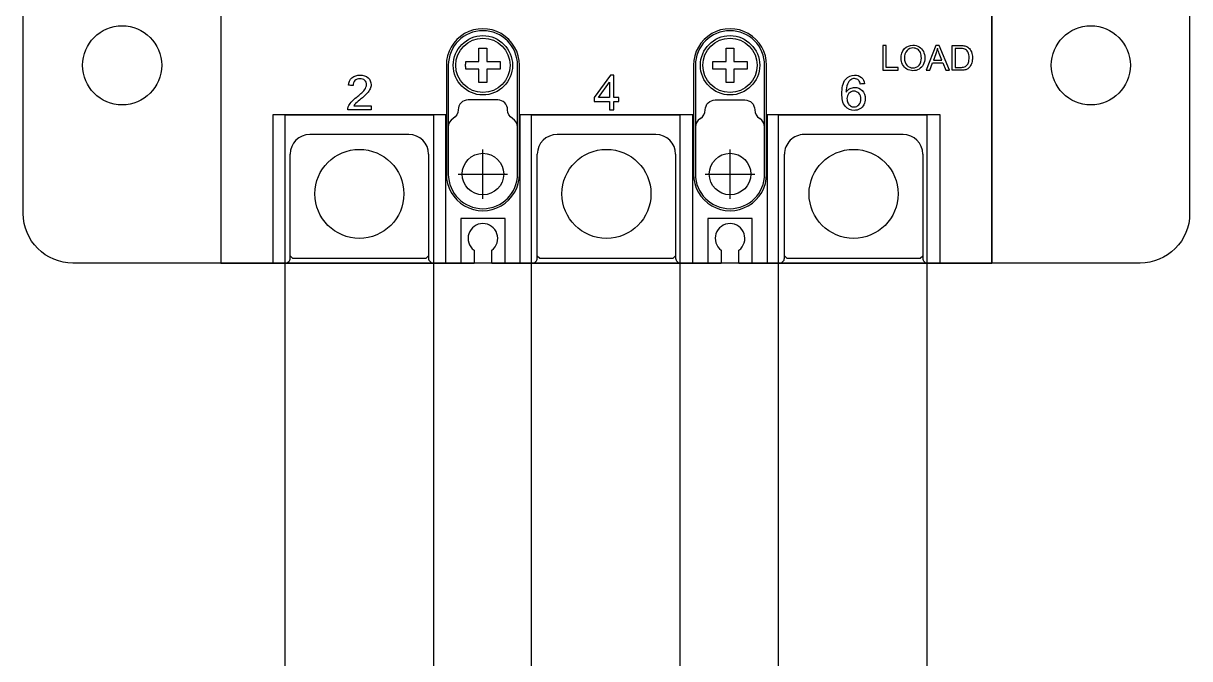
# Model space of a CAD drawing. Header units: millimetres. Extents: x 28713 to 59118, y -54378 to -19615.
# Drawn here: x 37111.3 to 37229.3, y -51820.9 to -51756.7 of the extents above; entities that cross this region are included whole.
import ezdxf

# ---------------------------------------------------------------- set-up
doc = ezdxf.new("R2010")
doc.units = ezdxf.units.MM
doc.header["$LTSCALE"] = 3
doc.layers.add('@.VISIBLE', color=7, linetype='Continuous')
doc.layers.add('equipments', color=2, linetype='Continuous')

msp = doc.modelspace()

# ---------------------------------------------------------------- linework, layer by layer
at = {"color": 1}
for p, q in [((37157.76, -51774.43), (37157.76, -51769.43)), ((37182.76, -51774.43), (37182.76, -51769.43)), ((37155.26, -51771.93), (37160.26, -51771.93)), ((37180.26, -51771.93), (37185.26, -51771.93))]:
    msp.add_line(p, q, dxfattribs=at)
at = {"layer": '@.VISIBLE'}
for p, q in [((37131.26, -51645.93), (37131.26, -51780.93)), ((37209.26, -51645.93), (37209.26, -51780.93))]:
    msp.add_line(p, q, dxfattribs=at)
msp.add_lwpolyline([(37229.26, -51650.93), (37229.26, -51775.93, -0.414214), (37224.26, -51780.93), (37116.26, -51780.93, -0.414214), (37111.26, -51775.93), (37111.26, -51650.93, -0.414214), (37116.26, -51645.93), (37224.26, -51645.93, -0.414214)], format="xyb", close=True, dxfattribs=at)
at = {"layer": '@.VISIBLE', "color": 1}
msp.add_lwpolyline([(37137.76, -51765.93), (37152.76, -51765.93), (37152.76, -52197.94), (37137.76, -52197.94)], close=True, dxfattribs=at)
at = {"layer": '@.VISIBLE', "color": 2}
msp.add_lwpolyline([(37162.68, -51765.93), (37177.68, -51765.93), (37177.68, -52197.94), (37162.68, -52197.94)], close=True, dxfattribs=at)
at = {"layer": '@.VISIBLE', "color": 4}
msp.add_lwpolyline([(37187.68, -51765.93), (37202.68, -51765.93), (37202.68, -52197.94), (37187.68, -52197.94)], close=True, dxfattribs=at)
at = {"layer": '@.VISIBLE', "color": 2}
for centre in [(37121.26, -51760.93), (37219.26, -51760.93)]:
    msp.add_circle(centre, 4, dxfattribs=at)
at = {"layer": '@.VISIBLE', "color": 1}
for centre in [(37145.26, -51773.93), (37170.26, -51773.93), (37195.26, -51773.93)]:
    msp.add_circle(centre, 4.5, dxfattribs=at)
at = {"layer": 'equipments'}
for p, q in [((37154.06, -51760.93), (37154.06, -51771.93)), ((37161.46, -51771.93), (37161.46, -51760.93)), ((37179.06, -51760.93), (37179.06, -51771.93)), ((37186.46, -51771.93), (37186.46, -51760.93)), ((37150.26, -51767.93), (37140.26, -51767.93)), ((37175.26, -51767.93), (37165.26, -51767.93)), ((37158.66, -51780.93), (37181.86, -51780.93))]:
    msp.add_line(p, q, dxfattribs=at)
for points in [[(37183.66, -51780.93), (37209.26, -51780.93), (37209.26, -51753.43), (37209.26, -51645.93), (37184.16, -51645.93, 0.414214), (37183.66, -51646.43)], [(37161.26, -51760.93, 1), (37154.26, -51760.93), (37154.26, -51771.93, 1), (37161.26, -51771.93), (37161.26, -51760.93)], [(37186.26, -51760.93, 1), (37179.26, -51760.93), (37179.26, -51771.93, 1), (37186.26, -51771.93), (37186.26, -51760.93)], [(37160.76, -51766.3, -0.267949), (37160.26, -51765.43, 0.414214), (37159.26, -51764.43), (37156.26, -51764.43, 0.414214), (37155.26, -51765.43, -0.267949), (37154.76, -51766.3)], [(37179.76, -51766.3, 0.267949), (37180.26, -51765.43, -0.414214), (37181.26, -51764.43), (37184.26, -51764.43, -0.414214), (37185.26, -51765.43, 0.267949), (37185.76, -51766.3)], [(37200.26, -51767.93), (37190.26, -51767.93, 0.414214), (37188.26, -51769.93)], [(37137.76, -51780.93, 0.414214), (37138.26, -51780.43), (37138.26, -51769.93)], [(37152.26, -51769.93), (37152.26, -51780.43, 0.414214), (37152.76, -51780.93)], [(37162.76, -51780.93, 0.414214), (37163.26, -51780.43), (37163.26, -51769.93)], [(37177.26, -51769.93), (37177.26, -51780.43, 0.414214), (37177.76, -51780.93)], [(37187.76, -51780.93, 0.414214), (37188.26, -51780.43), (37188.26, -51769.93)], [(37202.26, -51769.93), (37202.26, -51780.43, 0.414214), (37202.76, -51780.93)], [(37158.66, -51780.93), (37158.66, -51779.63, 3), (37156.86, -51779.63), (37156.86, -51780.93)], [(37183.66, -51780.93), (37183.66, -51779.63, 3), (37181.86, -51779.63), (37181.86, -51780.93)]]:
    msp.add_lwpolyline(points, format="xyb", dxfattribs=at)
for points in [[(37131.26, -51753.43), (37131.26, -51780.93), (37156.86, -51780.93)], [(37160.01, -51780.93), (37160.01, -51776.43), (37155.51, -51776.43), (37155.51, -51780.93)], [(37185.01, -51780.93), (37185.01, -51776.43), (37180.51, -51776.43), (37180.51, -51780.93)], [(37138.26, -51780.18), (37138.51, -51780.43), (37152.01, -51780.43), (37152.26, -51780.18)], [(37163.26, -51780.18), (37163.51, -51780.43), (37177.01, -51780.43), (37177.26, -51780.18)], [(37188.26, -51780.18), (37188.51, -51780.43), (37202.01, -51780.43), (37202.26, -51780.18)]]:
    msp.add_lwpolyline(points, dxfattribs=at)
for points in [[(37198.22, -51758.93), (37198.22, -51761.43), (37199.78, -51761.43), (37199.78, -51761.14), (37198.55, -51761.14), (37198.55, -51758.93)], [(37204.58, -51761.43), (37204.96, -51761.43), (37203.93, -51758.93), (37203.58, -51758.93), (37202.62, -51761.43), (37202.97, -51761.43), (37203.24, -51760.68), (37204.29, -51760.68)], [(37171.02, -51761.93), (37170.66, -51761.93), (37169.02, -51764.2), (37169.02, -51764.6), (37170.58, -51764.6), (37170.58, -51765.43), (37171.02, -51765.43), (37171.02, -51764.6), (37171.5, -51764.6), (37171.5, -51764.2), (37171.02, -51764.2)], [(37169.45, -51764.2), (37170.58, -51762.62), (37170.58, -51764.2)]]:
    msp.add_lwpolyline(points, close=True, dxfattribs=at)
at = {"layer": 'equipments', "color": 8}
for points in [[(37154.01, -51780.93), (37154.01, -51765.93), (37136.51, -51765.93), (37136.51, -51780.93)], [(37179.01, -51780.93), (37179.01, -51765.93), (37161.51, -51765.93), (37161.51, -51780.93)], [(37204.01, -51780.93), (37204.01, -51765.93), (37186.51, -51765.93), (37186.51, -51780.93)]]:
    msp.add_lwpolyline(points, dxfattribs=at)
at = {"layer": 'equipments'}
for centre, radius in [((37157.76, -51760.93), 3), ((37157.76, -51760.93), 2.75), ((37182.76, -51760.93), 3), ((37182.76, -51760.93), 2.75), ((37145.26, -51773.93), 4.5), ((37157.76, -51771.93), 2.1), ((37170.26, -51773.93), 4.5), ((37182.76, -51771.93), 2.1), ((37195.26, -51773.93), 4.5)]:
    msp.add_circle(centre, radius, dxfattribs=at)
for centre, radius, start, end in [((37157.76, -51760.93), 3.7, 359.9807, 180.0193), ((37182.76, -51760.93), 3.7, 359.9807, 180.0193), ((37155.26, -51767.17), 1, 120, 180), ((37160.26, -51767.17), 1, 0, 60), ((37180.26, -51767.17), 1, 120, 180), ((37185.26, -51767.17), 1, 0, 60), ((37140.26, -51769.93), 2, 90, 180), ((37150.26, -51769.93), 2, 0, 90), ((37165.26, -51769.93), 2, 90, 180), ((37175.26, -51769.93), 2, 0, 90), ((37200.26, -51769.93), 2, 0, 90), ((37157.76, -51771.93), 3.7, 179.9807, 0.0193), ((37182.76, -51771.93), 3.7, 179.9807, 0.0193)]:
    msp.add_arc(centre, radius, start, end, dxfattribs=at)
for points, knots in [([(37157.36, -51761.33), (37157.36, -51761.78), (37157.36, -51762.22), (37157.36, -51762.67), (37157.45, -51762.67), (37157.63, -51762.68), (37157.9, -51762.68), (37158.07, -51762.67), (37158.16, -51762.67), (37158.16, -51762.22), (37158.16, -51761.78), (37158.16, -51761.33), (37158.61, -51761.33), (37159.05, -51761.33), (37159.49, -51761.33), (37159.5, -51761.27), (37159.51, -51761.13), (37159.51, -51761), (37159.51, -51760.93), (37159.51, -51760.87), (37159.51, -51760.73), (37159.5, -51760.6), (37159.49, -51760.53), (37159.05, -51760.53), (37158.61, -51760.53), (37158.16, -51760.53), (37158.16, -51760.09), (37158.16, -51759.65), (37158.16, -51759.2), (37158.07, -51759.19), (37157.9, -51759.18), (37157.63, -51759.18), (37157.45, -51759.19), (37157.36, -51759.2), (37157.36, -51759.65), (37157.36, -51760.09), (37157.36, -51760.53), (37156.92, -51760.53), (37156.48, -51760.53), (37156.03, -51760.53), (37156.03, -51760.6), (37156.02, -51760.73), (37156.01, -51760.87), (37156.01, -51760.93), (37156.01, -51761), (37156.02, -51761.13), (37156.03, -51761.27), (37156.03, -51761.33), (37156.48, -51761.33), (37156.92, -51761.33), (37157.36, -51761.33)], [0, 0, 0, 0, 1, 1, 1, 1.2668, 1.534189, 1.800989, 1.800989, 1.800989, 2.800989, 2.800989, 2.800989, 3.800989, 3.800989, 3.800989, 4.000116, 4.201511, 4.201511, 4.201511, 4.402692, 4.602033, 4.602033, 4.602033, 5.602033, 5.602033, 5.602033, 6.602033, 6.602033, 6.602033, 6.868833, 7.136221, 7.403022, 7.403022, 7.403022, 8.403022, 8.403022, 8.403022, 9.403022, 9.403022, 9.403022, 9.602149, 9.803544, 9.803544, 9.803544, 10.004724, 10.204065, 10.204065, 10.204065, 11.204065, 11.204065, 11.204065, 11.204065]), ([(37182.36, -51761.33), (37182.36, -51761.78), (37182.36, -51762.22), (37182.36, -51762.67), (37182.45, -51762.67), (37182.63, -51762.68), (37182.9, -51762.68), (37183.07, -51762.67), (37183.16, -51762.67), (37183.16, -51762.22), (37183.16, -51761.78), (37183.16, -51761.33), (37183.61, -51761.33), (37184.05, -51761.33), (37184.49, -51761.33), (37184.5, -51761.27), (37184.51, -51761.13), (37184.51, -51761), (37184.51, -51760.93), (37184.51, -51760.87), (37184.51, -51760.73), (37184.5, -51760.6), (37184.49, -51760.53), (37184.05, -51760.53), (37183.61, -51760.53), (37183.16, -51760.53), (37183.16, -51760.09), (37183.16, -51759.65), (37183.16, -51759.2), (37183.07, -51759.19), (37182.9, -51759.18), (37182.63, -51759.18), (37182.45, -51759.19), (37182.36, -51759.2), (37182.36, -51759.65), (37182.36, -51760.09), (37182.36, -51760.53), (37181.92, -51760.53), (37181.48, -51760.53), (37181.03, -51760.53), (37181.03, -51760.6), (37181.02, -51760.73), (37181.01, -51760.87), (37181.01, -51760.93), (37181.01, -51761), (37181.02, -51761.13), (37181.03, -51761.27), (37181.03, -51761.33), (37181.48, -51761.33), (37181.92, -51761.33), (37182.36, -51761.33)], [0, 0, 0, 0, 1, 1, 1, 1.2668, 1.534189, 1.800989, 1.800989, 1.800989, 2.800989, 2.800989, 2.800989, 3.800989, 3.800989, 3.800989, 4.000116, 4.201511, 4.201511, 4.201511, 4.402692, 4.602033, 4.602033, 4.602033, 5.602033, 5.602033, 5.602033, 6.602033, 6.602033, 6.602033, 6.868833, 7.136221, 7.403022, 7.403022, 7.403022, 8.403022, 8.403022, 8.403022, 9.403022, 9.403022, 9.403022, 9.602149, 9.803544, 9.803544, 9.803544, 10.004724, 10.204065, 10.204065, 10.204065, 11.204065, 11.204065, 11.204065, 11.204065]), ([(37200.64, -51761.31), (37200.82, -51761.42), (37201.05, -51761.48), (37201.27, -51761.48), (37201.48, -51761.48), (37201.69, -51761.42), (37201.88, -51761.32), (37202.06, -51761.22), (37202.22, -51761.06), (37202.31, -51760.87), (37202.42, -51760.66), (37202.46, -51760.42), (37202.46, -51760.19), (37202.46, -51759.96), (37202.42, -51759.72), (37202.32, -51759.52), (37202.23, -51759.33), (37202.07, -51759.16), (37201.89, -51759.06), (37201.71, -51758.95), (37201.49, -51758.89), (37201.27, -51758.89), (37200.96, -51758.89), (37200.62, -51759.02), (37200.41, -51759.24), (37200.17, -51759.49), (37200.07, -51759.87), (37200.07, -51760.22), (37200.07, -51760.43), (37200.12, -51760.65), (37200.22, -51760.84), (37200.31, -51761.03), (37200.46, -51761.2), (37200.64, -51761.31)], [0, 0, 0, 0, 0.653942, 0.653942, 0.653942, 1.280136, 1.280136, 1.280136, 1.909864, 1.909864, 1.909864, 2.607478, 2.607478, 2.607478, 3.293528, 3.293528, 3.293528, 3.919635, 3.919635, 3.919635, 4.565015, 4.565015, 4.565015, 5.497575, 5.497575, 5.497575, 6.527339, 6.527339, 6.527339, 7.167796, 7.167796, 7.167796, 7.796051, 7.796051, 7.796051, 7.796051]), ([(37201.27, -51759.17), (37201.43, -51759.17), (37201.59, -51759.22), (37201.72, -51759.3), (37201.85, -51759.38), (37201.96, -51759.51), (37202.02, -51759.65), (37202.09, -51759.82), (37202.12, -51760.01), (37202.12, -51760.19), (37202.12, -51760.45), (37202.06, -51760.74), (37201.88, -51760.93), (37201.73, -51761.1), (37201.49, -51761.19), (37201.27, -51761.19), (37201.05, -51761.19), (37200.81, -51761.1), (37200.66, -51760.93), (37200.49, -51760.75), (37200.41, -51760.47), (37200.41, -51760.22), (37200.41, -51759.94), (37200.46, -51759.61), (37200.67, -51759.42), (37200.82, -51759.27), (37201.05, -51759.17), (37201.27, -51759.17)], [0, 0, 0, 0, 0.462632, 0.462632, 0.462632, 0.927087, 0.927087, 0.927087, 1.469221, 1.469221, 1.469221, 2.253041, 2.253041, 2.253041, 2.921008, 2.921008, 2.921008, 3.584261, 3.584261, 3.584261, 4.337094, 4.337094, 4.337094, 5.180647, 5.180647, 5.180647, 5.832671, 5.832671, 5.832671, 5.832671]), ([(37203.34, -51760.41), (37203.43, -51760.16), (37203.52, -51759.92), (37203.61, -51759.67), (37203.67, -51759.52), (37203.71, -51759.36), (37203.75, -51759.2), (37203.79, -51759.37), (37203.86, -51759.54), (37203.92, -51759.72), (37204.01, -51759.95), (37204.1, -51760.18), (37204.18, -51760.41), (37203.9, -51760.41), (37203.62, -51760.41), (37203.34, -51760.41)], [0, 0, 0, 0, 1, 1, 1, 1.496131, 1.496131, 1.496131, 2.044046, 2.044046, 2.044046, 3.044046, 3.044046, 3.044046, 4.044046, 4.044046, 4.044046, 4.044046]), ([(37205.22, -51758.93), (37205.22, -51759.77), (37205.22, -51760.6), (37205.22, -51761.43), (37205.52, -51761.43), (37205.82, -51761.43), (37206.12, -51761.43), (37206.26, -51761.43), (37206.39, -51761.42), (37206.52, -51761.39), (37206.63, -51761.37), (37206.73, -51761.33), (37206.82, -51761.27), (37206.91, -51761.21), (37206.99, -51761.13), (37207.05, -51761.04), (37207.13, -51760.93), (37207.18, -51760.8), (37207.22, -51760.68), (37207.27, -51760.51), (37207.29, -51760.34), (37207.29, -51760.17), (37207.29, -51759.97), (37207.26, -51759.76), (37207.19, -51759.58), (37207.13, -51759.41), (37207.02, -51759.26), (37206.89, -51759.15), (37206.79, -51759.06), (37206.66, -51759), (37206.53, -51758.97), (37206.38, -51758.94), (37206.23, -51758.93), (37206.08, -51758.93), (37205.79, -51758.93), (37205.51, -51758.93), (37205.22, -51758.93)], [0, 0, 0, 0, 1, 1, 1, 2, 2, 2, 2.403118, 2.403118, 2.403118, 2.726607, 2.726607, 2.726607, 3.048456, 3.048456, 3.048456, 3.451146, 3.451146, 3.451146, 3.960283, 3.960283, 3.960283, 4.561921, 4.561921, 4.561921, 5.081501, 5.081501, 5.081501, 5.48922, 5.48922, 5.48922, 5.935705, 5.935705, 5.935705, 6.935705, 6.935705, 6.935705, 6.935705]), ([(37206.08, -51759.23), (37206.22, -51759.23), (37206.37, -51759.23), (37206.5, -51759.28), (37206.63, -51759.33), (37206.74, -51759.44), (37206.82, -51759.56), (37206.92, -51759.74), (37206.95, -51759.96), (37206.95, -51760.17), (37206.95, -51760.33), (37206.93, -51760.49), (37206.88, -51760.65), (37206.84, -51760.76), (37206.78, -51760.88), (37206.7, -51760.96), (37206.64, -51761.02), (37206.55, -51761.07), (37206.47, -51761.09), (37206.35, -51761.13), (37206.21, -51761.14), (37206.08, -51761.14), (37205.91, -51761.14), (37205.73, -51761.14), (37205.55, -51761.14), (37205.55, -51760.5), (37205.55, -51759.87), (37205.55, -51759.23), (37205.73, -51759.23), (37205.9, -51759.23), (37206.08, -51759.23)], [0, 0, 0, 0, 0.431031, 0.431031, 0.431031, 0.852296, 0.852296, 0.852296, 1.468068, 1.468068, 1.468068, 1.955235, 1.955235, 1.955235, 2.319687, 2.319687, 2.319687, 2.579434, 2.579434, 2.579434, 2.96927, 2.96927, 2.96927, 3.96927, 3.96927, 3.96927, 4.96927, 4.96927, 4.96927, 5.96927, 5.96927, 5.96927, 5.96927]), ([(37144.88, -51764.79), (37145.04, -51764.63), (37145.21, -51764.49), (37145.39, -51764.35), (37145.62, -51764.15), (37145.86, -51763.96), (37146.06, -51763.73), (37146.18, -51763.61), (37146.29, -51763.46), (37146.36, -51763.3), (37146.41, -51763.18), (37146.45, -51763.03), (37146.45, -51762.89), (37146.45, -51762.64), (37146.33, -51762.37), (37146.14, -51762.2), (37145.93, -51762), (37145.62, -51761.92), (37145.33, -51761.92), (37145.04, -51761.92), (37144.73, -51761.99), (37144.51, -51762.18), (37144.3, -51762.36), (37144.19, -51762.66), (37144.17, -51762.93), (37144.32, -51762.95), (37144.47, -51762.96), (37144.62, -51762.98), (37144.62, -51762.79), (37144.68, -51762.59), (37144.81, -51762.46), (37144.94, -51762.34), (37145.14, -51762.28), (37145.32, -51762.28), (37145.49, -51762.28), (37145.68, -51762.33), (37145.81, -51762.45), (37145.92, -51762.56), (37145.99, -51762.73), (37145.99, -51762.88), (37145.99, -51763.07), (37145.9, -51763.25), (37145.79, -51763.4), (37145.57, -51763.69), (37145.28, -51763.92), (37145, -51764.14), (37144.79, -51764.3), (37144.59, -51764.47), (37144.42, -51764.67), (37144.3, -51764.81), (37144.2, -51764.96), (37144.13, -51765.13), (37144.1, -51765.23), (37144.08, -51765.33), (37144.08, -51765.43), (37144.87, -51765.43), (37145.66, -51765.43), (37146.45, -51765.43), (37146.45, -51765.3), (37146.45, -51765.16), (37146.45, -51765.02), (37145.86, -51765.02), (37145.28, -51765.02), (37144.69, -51765.02), (37144.75, -51764.94), (37144.81, -51764.86), (37144.88, -51764.79)], [0, 0, 0, 0, 0.673374, 0.673374, 0.673374, 1.588536, 1.588536, 1.588536, 2.106975, 2.106975, 2.106975, 2.529352, 2.529352, 2.529352, 3.284111, 3.284111, 3.284111, 4.14658, 4.14658, 4.14658, 5.001048, 5.001048, 5.001048, 5.830595, 5.830595, 5.830595, 6.830595, 6.830595, 6.830595, 7.381217, 7.381217, 7.381217, 7.92242, 7.92242, 7.92242, 8.439695, 8.439695, 8.439695, 8.908805, 8.908805, 8.908805, 9.466046, 9.466046, 9.466046, 10.547907, 10.547907, 10.547907, 11.331078, 11.331078, 11.331078, 11.879056, 11.879056, 11.879056, 12.182267, 12.182267, 12.182267, 13.182267, 13.182267, 13.182267, 14.182267, 14.182267, 14.182267, 15.182267, 15.182267, 15.182267, 15.479153, 15.479153, 15.479153, 15.479153]), ([(37194.08, -51763.8), (37194.08, -51764.25), (37194.13, -51764.76), (37194.43, -51765.1), (37194.64, -51765.35), (37195, -51765.49), (37195.32, -51765.49), (37195.52, -51765.49), (37195.73, -51765.44), (37195.9, -51765.34), (37196.07, -51765.24), (37196.21, -51765.09), (37196.3, -51764.91), (37196.39, -51764.72), (37196.44, -51764.51), (37196.44, -51764.3), (37196.44, -51764.01), (37196.34, -51763.69), (37196.13, -51763.48), (37195.95, -51763.29), (37195.66, -51763.16), (37195.39, -51763.16), (37195.22, -51763.16), (37195.05, -51763.2), (37194.91, -51763.28), (37194.75, -51763.36), (37194.61, -51763.48), (37194.52, -51763.63), (37194.52, -51763.36), (37194.54, -51763.07), (37194.64, -51762.82), (37194.71, -51762.65), (37194.82, -51762.49), (37194.97, -51762.39), (37195.07, -51762.31), (37195.21, -51762.27), (37195.34, -51762.27), (37195.5, -51762.27), (37195.67, -51762.34), (37195.78, -51762.46), (37195.87, -51762.56), (37195.91, -51762.69), (37195.94, -51762.82), (37196.09, -51762.81), (37196.24, -51762.8), (37196.38, -51762.79), (37196.35, -51762.55), (37196.24, -51762.31), (37196.06, -51762.15), (37195.87, -51761.99), (37195.61, -51761.92), (37195.36, -51761.92), (37195.04, -51761.92), (37194.67, -51762.07), (37194.46, -51762.32), (37194.14, -51762.71), (37194.08, -51763.29), (37194.08, -51763.8)], [0, 0, 0, 0, 1.349308, 1.349308, 1.349308, 2.329041, 2.329041, 2.329041, 2.924715, 2.924715, 2.924715, 3.512183, 3.512183, 3.512183, 4.143024, 4.143024, 4.143024, 5.016494, 5.016494, 5.016494, 5.828711, 5.828711, 5.828711, 6.323583, 6.323583, 6.323583, 6.847228, 6.847228, 6.847228, 7.666257, 7.666257, 7.666257, 8.208659, 8.208659, 8.208659, 8.59507, 8.59507, 8.59507, 9.070896, 9.070896, 9.070896, 9.473782, 9.473782, 9.473782, 10.473782, 10.473782, 10.473782, 11.191063, 11.191063, 11.191063, 11.919846, 11.919846, 11.919846, 12.906612, 12.906612, 12.906612, 14.431162, 14.431162, 14.431162, 14.431162]), ([(37195.3, -51763.54), (37195.48, -51763.54), (37195.67, -51763.62), (37195.8, -51763.75), (37195.94, -51763.9), (37195.99, -51764.12), (37195.99, -51764.32), (37195.99, -51764.53), (37195.94, -51764.77), (37195.79, -51764.92), (37195.68, -51765.05), (37195.49, -51765.14), (37195.32, -51765.14), (37195.19, -51765.14), (37195.06, -51765.1), (37194.95, -51765.04), (37194.83, -51764.96), (37194.74, -51764.85), (37194.68, -51764.73), (37194.62, -51764.59), (37194.59, -51764.45), (37194.59, -51764.3), (37194.59, -51764.11), (37194.65, -51763.89), (37194.79, -51763.75), (37194.92, -51763.62), (37195.12, -51763.54), (37195.3, -51763.54)], [0, 0, 0, 0, 0.540858, 0.540858, 0.540858, 1.144798, 1.144798, 1.144798, 1.774344, 1.774344, 1.774344, 2.301114, 2.301114, 2.301114, 2.680168, 2.680168, 2.680168, 3.092643, 3.092643, 3.092643, 3.528262, 3.528262, 3.528262, 4.113431, 4.113431, 4.113431, 4.661402, 4.661402, 4.661402, 4.661402])]:
    msp.add_open_spline(points, degree=3, knots=knots, dxfattribs=at)

doc.saveas('drawing.dxf')
